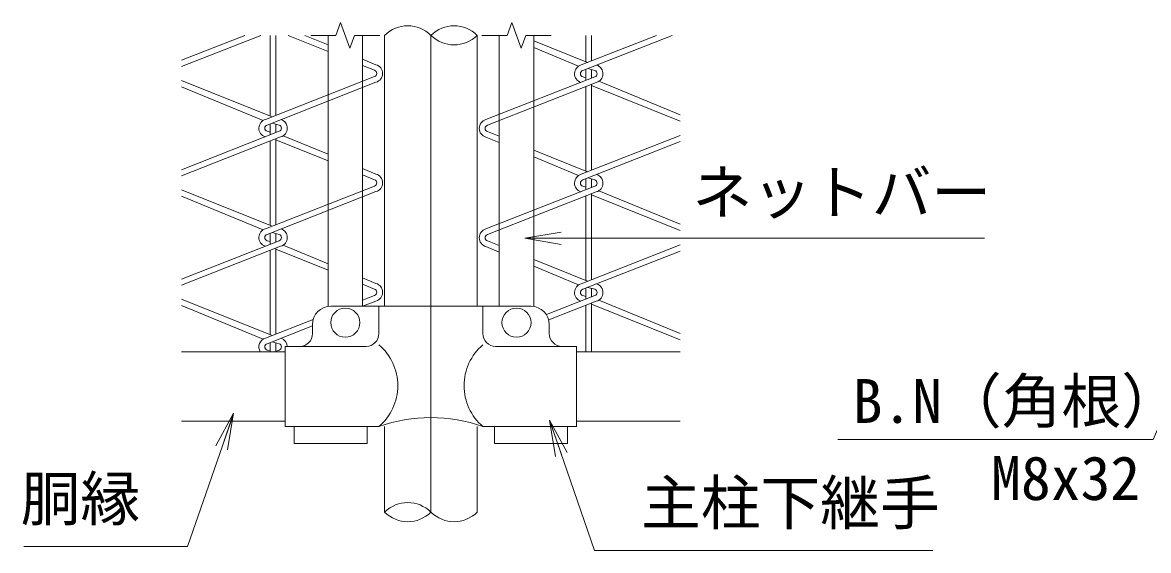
# Model space of a CAD drawing. Units: millimetres, scale not verified. Extents: x -4200 to 4200, y -2970 to 2970.
# Drawn here: x 2315 to 3552, y -53 to 526 of the extents above; entities that cross this region are included whole.
import ezdxf
from ezdxf.enums import TextEntityAlignment as Align

# ---------------------------------------------------------------- set-up
doc = ezdxf.new("R2010")
doc.units = ezdxf.units.MM
doc.header["$LTSCALE"] = 10
for name, color, linetype, lineweight in [('0-1_D-STR1', 1, 'Continuous', 18), ('0-2_D-STR-DIM', 7, 'Continuous', 13), ('0-3_0', 7, 'Continuous', 18), ('0-4_Defpoints', 253, 'Continuous', 18), ('0-9_D-STR3', 3, 'Continuous', 13), ('0-A_D-STR-TXT', 7, 'Continuous', 13), ('0-B_D-STR2', 7, 'Continuous', 13)]:
    doc.layers.add(name, color=color, linetype=linetype, lineweight=lineweight)
doc.styles.add('ＭＳ ゴシック', font='')
doc.styles.get('ＭＳ ゴシック').set_extended_font_data('MS Gothic')

# ---------------------------------------------------------------- blocks, each defined once
blk = doc.blocks.new('_Open')
at = {"layer": '0-3_0'}
blk.add_line((-10, 1.667), (0, 0), dxfattribs=at)
blk.add_lwpolyline([(-10, -1.667), (0, 0), (-10, 0)], dxfattribs=at)

msp = doc.modelspace()

# ---------------------------------------------------------------- linework, layer by layer
at = {"layer": '0-1_D-STR1'}
for p, q in [((2712.84, 512.17), (2712.84, 215)), ((2814.44, 512.17), (2814.44, 215)), ((2489.58, 165), (2603.64, 165)), ((2923.64, 165), (3037.36, 165)), ((2489.58, 89), (2603.64, 89)), ((2923.64, 89), (3037.36, 89)), ((2712.84, 83), (2712.84, -10.9)), ((2814.44, 83), (2814.44, -10.9))]:
    msp.add_line(p, q, dxfattribs=at)
at = {"layer": '0-2_D-STR-DIM'}
for points in [[(2707.64, 512.17), (2679.9, 512.17), (2674.77, 498.07), (2664.51, 526.26), (2659.38, 512.17), (2631.64, 512.17)], [(2895.64, 512.17), (2867.9, 512.17), (2862.77, 498.07), (2852.51, 526.26), (2847.38, 512.17), (2819.64, 512.17)]]:
    msp.add_lwpolyline(points, dxfattribs=at)
for centre, start, end in [((2738.24, 486.61), 45.18146, 134.81854), ((2789.04, 486.61), 45.18146, 134.81854), ((2789.04, 537.73), 225.18146, 314.81854), ((2738.24, -36.46), 45.18146, 134.81854), ((2738.24, 14.66), 225.18146, 314.81854), ((2789.04, 14.66), 225.18146, 314.81854)]:
    msp.add_arc(centre, 36.03, start, end, dxfattribs=at)
at = {"layer": '0-4_Defpoints'}
msp.add_line((2763.64, 512.17), (2763.64, -10.9), dxfattribs=at)
at = {"layer": '0-9_D-STR3'}
for p, q in [((2650.64, 512.17), (2650.64, 214.77)), ((2688.64, 512.17), (2688.64, 215)), ((2838.64, 512.17), (2838.64, 215)), ((2876.64, 512.17), (2876.64, 214.77)), ((2653.64, 215), (2873.64, 215)), ((2706.54, 215), (2706.54, 185)), ((2820.74, 215), (2820.74, 185)), ((2633.64, 195), (2633.64, 185)), ((2893.64, 195), (2893.64, 185)), ((2603.64, 171), (2603.64, 83)), ((2692.54, 171), (2603.64, 171)), ((2923.64, 171), (2834.74, 171)), ((2923.64, 171), (2923.64, 83)), ((2706.54, 83), (2603.64, 83)), ((2613.64, 83), (2613.64, 64.4)), ((2693.64, 83), (2693.64, 64.4)), ((2923.64, 83), (2820.74, 83)), ((2833.64, 83), (2833.64, 64.4)), ((2913.64, 83), (2913.64, 64.4)), ((2693.64, 64.4), (2613.64, 64.4)), ((2913.64, 64.4), (2833.64, 64.4))]:
    msp.add_line(p, q, dxfattribs=at)
for centre in [(2669.64, 197), (2857.64, 197)]:
    msp.add_circle(centre, 16, dxfattribs=at)
for centre, radius, start, end in [((2653.64, 195), 20, 90, 180), ((2873.64, 195), 20, 0, 90), ((2619.64, 185), 14, 270, 0), ((2692.54, 185), 14, 270, 0), ((2834.74, 185), 14, 180, 270), ((2907.64, 185), 14, 180, 270), ((2668.28, 127.87), 58.97, 310.4464, 49.5536), ((2858.99, 127.87), 58.97, 130.4464, 229.5536), ((2763.64, -77.98), 170.8, 70.46947, 109.53053)]:
    msp.add_arc(centre, radius, start, end, dxfattribs=at)
at = {"layer": '0-A_D-STR-TXT'}
msp.add_line((3371.42, 289.52), (2868.77, 289.52), dxfattribs=at)
for points in [[(3210.56, 68.66), (3556.63, 68.66), (3611.78, 195.16)], [(2316.66, -48.57), (2496.26, -48.57), (2546.32, 95.64)], [(3314.94, -52.93), (2943.46, -52.93), (2894.46, 88.23)]]:
    msp.add_lwpolyline(points, dxfattribs=at)
at = {"layer": '0-B_D-STR2'}
for p, q in [((2489.58, 484.8), (2559.31, 512.17)), ((2489.58, 477.97), (2576.73, 512.17)), ((2587.11, 423.6), (2587.11, 512.17)), ((2593.51, 424.52), (2593.51, 512.17)), ((2650.67, 494.43), (2606.84, 512.17)), ((2650.67, 501.69), (2625.27, 512.17)), ((2928.68, 479.76), (3011.26, 512.17)), ((2930.39, 473.59), (3028.68, 512.17)), ((2933.76, 483.34), (2933.76, 512.17)), ((2940.16, 484.27), (2940.16, 512.17)), ((2876.6, 506.26), (2935.76, 482.54)), ((2876.6, 498.81), (2925.88, 478.49)), ((2703.24, 480.02), (2688.66, 486.03)), ((2701.53, 473.85), (2688.67, 479.06)), ((2933.76, 462.83), (2933.76, 474.53)), ((2935.83, 475.73), (2943.52, 473.59)), ((2940.16, 465.72), (2940.16, 474.53)), ((2489.58, 462.71), (2589.12, 422.8)), ((2582.04, 420.02), (2701.53, 466.91)), ((2583.75, 413.85), (2703.24, 460.75)), ((2824.03, 419.76), (2943.52, 466.66)), ((2825.74, 413.59), (2945.23, 460.49)), ((2933.76, 465.72), (2930.39, 466.66)), ((2940.16, 364.27), (2940.16, 458.5)), ((3037.36, 424.92), (2948.03, 461.76)), ((2489.58, 455.72), (2579.24, 418.75)), ((2933.76, 363.34), (2933.76, 455.99)), ((3037.36, 417.97), (2940.16, 457.3)), ((2587.11, 403.08), (2587.11, 414.79)), ((2589.19, 415.99), (2596.88, 413.85)), ((2593.51, 405.98), (2593.51, 414.79)), ((2489.58, 364.8), (2596.88, 406.91)), ((2489.58, 357.97), (2598.59, 400.75)), ((2587.11, 405.98), (2583.75, 406.91)), ((2587.11, 303.6), (2587.11, 396.24)), ((2593.51, 304.52), (2593.51, 398.76)), ((2650.67, 374.43), (2593.51, 397.56)), ((2650.67, 381.69), (2601.39, 402.01)), ((2824.03, 400.49), (2838.6, 394.48)), ((2825.74, 406.66), (2838.6, 401.5)), ((2928.68, 359.76), (3037.36, 402.42)), ((2876.6, 386.26), (2935.76, 362.54)), ((2930.39, 353.59), (3037.36, 395.58)), ((2876.6, 378.81), (2925.88, 358.49)), ((2703.24, 360.02), (2688.67, 366.03)), ((2701.53, 353.85), (2688.67, 359.06)), ((2582.04, 300.02), (2701.53, 346.91)), ((2824.03, 299.76), (2943.52, 346.66)), ((2933.76, 345.72), (2930.39, 346.66)), ((2933.76, 342.83), (2933.76, 354.53)), ((2935.83, 355.73), (2943.52, 353.59)), ((2940.16, 345.72), (2940.16, 354.53)), ((2489.58, 342.71), (2589.12, 302.8)), ((2489.58, 335.72), (2579.24, 298.75)), ((2583.75, 293.85), (2703.24, 340.75)), ((2825.74, 293.59), (2945.23, 340.49)), ((2933.76, 243.34), (2933.76, 335.99)), ((2940.16, 244.27), (2940.16, 338.5)), ((3037.36, 297.97), (2940.16, 337.3)), ((3037.36, 304.92), (2948.03, 341.76)), ((2489.58, 244.8), (2596.88, 286.91)), ((2587.11, 285.98), (2583.75, 286.91)), ((2587.11, 283.08), (2587.11, 295.17)), ((2589.19, 295.99), (2596.88, 293.85)), ((2593.51, 285.59), (2593.51, 294.79)), ((2825.74, 286.66), (2838.6, 281.5)), ((2489.58, 237.97), (2598.59, 280.75)), ((2587.11, 183.6), (2587.11, 276.24)), ((2593.51, 184.52), (2593.51, 278.76)), ((2650.67, 254.43), (2593.51, 277.56)), ((2650.67, 261.69), (2601.39, 282.01)), ((2824.03, 280.49), (2838.6, 274.48)), ((2928.68, 239.76), (3037.36, 282.42)), ((2930.39, 233.59), (3037.36, 275.58)), ((2876.6, 266.26), (2935.76, 242.54)), ((2876.6, 258.81), (2925.88, 238.49)), ((2703.24, 240.02), (2688.67, 246.03)), ((2701.53, 233.85), (2688.67, 239.05)), ((2935.83, 235.73), (2943.52, 233.59)), ((2489.58, 222.71), (2589.12, 182.8)), ((2688.64, 221.85), (2701.53, 226.91)), ((2890.45, 205.83), (2943.52, 226.66)), ((2933.76, 225.72), (2930.39, 226.66)), ((2933.76, 222.83), (2933.76, 234.92)), ((2940.16, 225.34), (2940.16, 234.53)), ((2489.58, 215.72), (2579.24, 178.75)), ((2688.59, 215), (2703.24, 220.75)), ((2893, 199.99), (2945.23, 220.49)), ((2933.76, 165), (2933.76, 215.99)), ((2940.16, 165), (2940.16, 218.5)), ((3037.36, 177.97), (2940.16, 217.3)), ((3037.36, 184.92), (2948.03, 221.76)), ((2582.04, 180.02), (2634.43, 200.58)), ((2583.75, 173.85), (2633.7, 193.45)), ((2587.11, 165), (2587.11, 175.17)), ((2589.19, 175.99), (2596.88, 173.85)), ((2593.51, 165.59), (2593.51, 174.79)), ((2587.11, 165.98), (2583.75, 166.91)), ((2591.99, 165), (2596.88, 166.91))]:
    msp.add_line(p, q, dxfattribs=at)
for centre, radius, start, end in [((2700.57, 470.38), 3.6, 285.52411, 74.47589), ((2700.57, 470.38), 10, 285.52411, 74.47589), ((2931.36, 470.13), 10, 105.52411, 251.53809), ((2931.36, 470.13), 3.6, 105.52411, 254.47589), ((2942.56, 470.13), 3.6, 285.52411, 74.47589), ((2942.56, 470.13), 10, 285.52411, 71.5381), ((2584.71, 410.38), 10, 105.52411, 251.53809), ((2584.71, 410.38), 3.6, 105.52411, 254.47589), ((2595.91, 410.38), 3.6, 285.52411, 74.47589), ((2595.91, 410.38), 10, 285.52411, 71.5381), ((2826.7, 410.13), 10, 105.52411, 254.47589), ((2826.7, 410.13), 3.6, 105.52411, 254.47589), ((2700.57, 350.38), 10, 285.52411, 74.47589), ((2931.36, 350.13), 10, 105.52411, 251.53809), ((2942.56, 350.13), 10, 285.52411, 71.5381), ((2700.57, 350.38), 3.6, 285.52411, 74.47589), ((2931.36, 350.13), 3.6, 105.52411, 254.47589), ((2942.56, 350.13), 3.6, 285.52411, 74.47589), ((2584.71, 290.38), 10, 105.52411, 251.53809), ((2595.91, 290.38), 10, 285.52411, 71.5381), ((2826.7, 290.13), 10, 105.52411, 254.47589), ((2584.71, 290.38), 3.6, 105.52411, 254.47589), ((2595.91, 290.38), 3.6, 285.52411, 74.47589), ((2826.7, 290.13), 3.6, 105.52411, 254.47589), ((2700.57, 230.38), 10, 285.52411, 74.47589), ((2931.36, 230.13), 10, 105.52411, 251.53809), ((2942.56, 230.13), 10, 285.52411, 71.5381), ((2700.57, 230.38), 3.6, 285.52411, 74.47589), ((2931.36, 230.13), 3.6, 105.52411, 254.47589), ((2942.56, 230.13), 3.6, 285.52411, 74.47589), ((2584.71, 170.38), 10, 105.52411, 212.58248), ((2584.71, 170.38), 3.6, 105.52411, 254.47589), ((2595.91, 170.38), 3.6, 285.52411, 74.47589), ((2595.91, 170.38), 10, 3.52515, 71.5381)]:
    msp.add_arc(centre, radius, start, end, dxfattribs=at)

# ---------------------------------------------------------------- block references
at = {"layer": '0-A_D-STR-TXT', "xscale": 4, "yscale": 4}
for p, rotation in [((2866.77, 289.52), 180), ((2546.98, 97.53), 70.85798), ((2893.8, 90.12), 109.14202)]:
    msp.add_blockref('_Open', p, dxfattribs=dict(at, rotation=rotation))

# ---------------------------------------------------------------- texts
at = {"layer": '0-A_D-STR-TXT', "style": 'ＭＳ ゴシック'}
for s, p in [('ネットバー', (3050.87, 301.47)), ('B.N（角根）', (3226.8, 72.59)), ('M8x32', (3378.89, -11.98)), ('胴縁', (2313.11, -34.59)), ('主柱下継手', (2994.38, -39.07))]:
    msp.add_text(s, height=48.09, dxfattribs=at).set_placement(p, align=Align.BOTTOM_LEFT)

doc.saveas('drawing.dxf')
